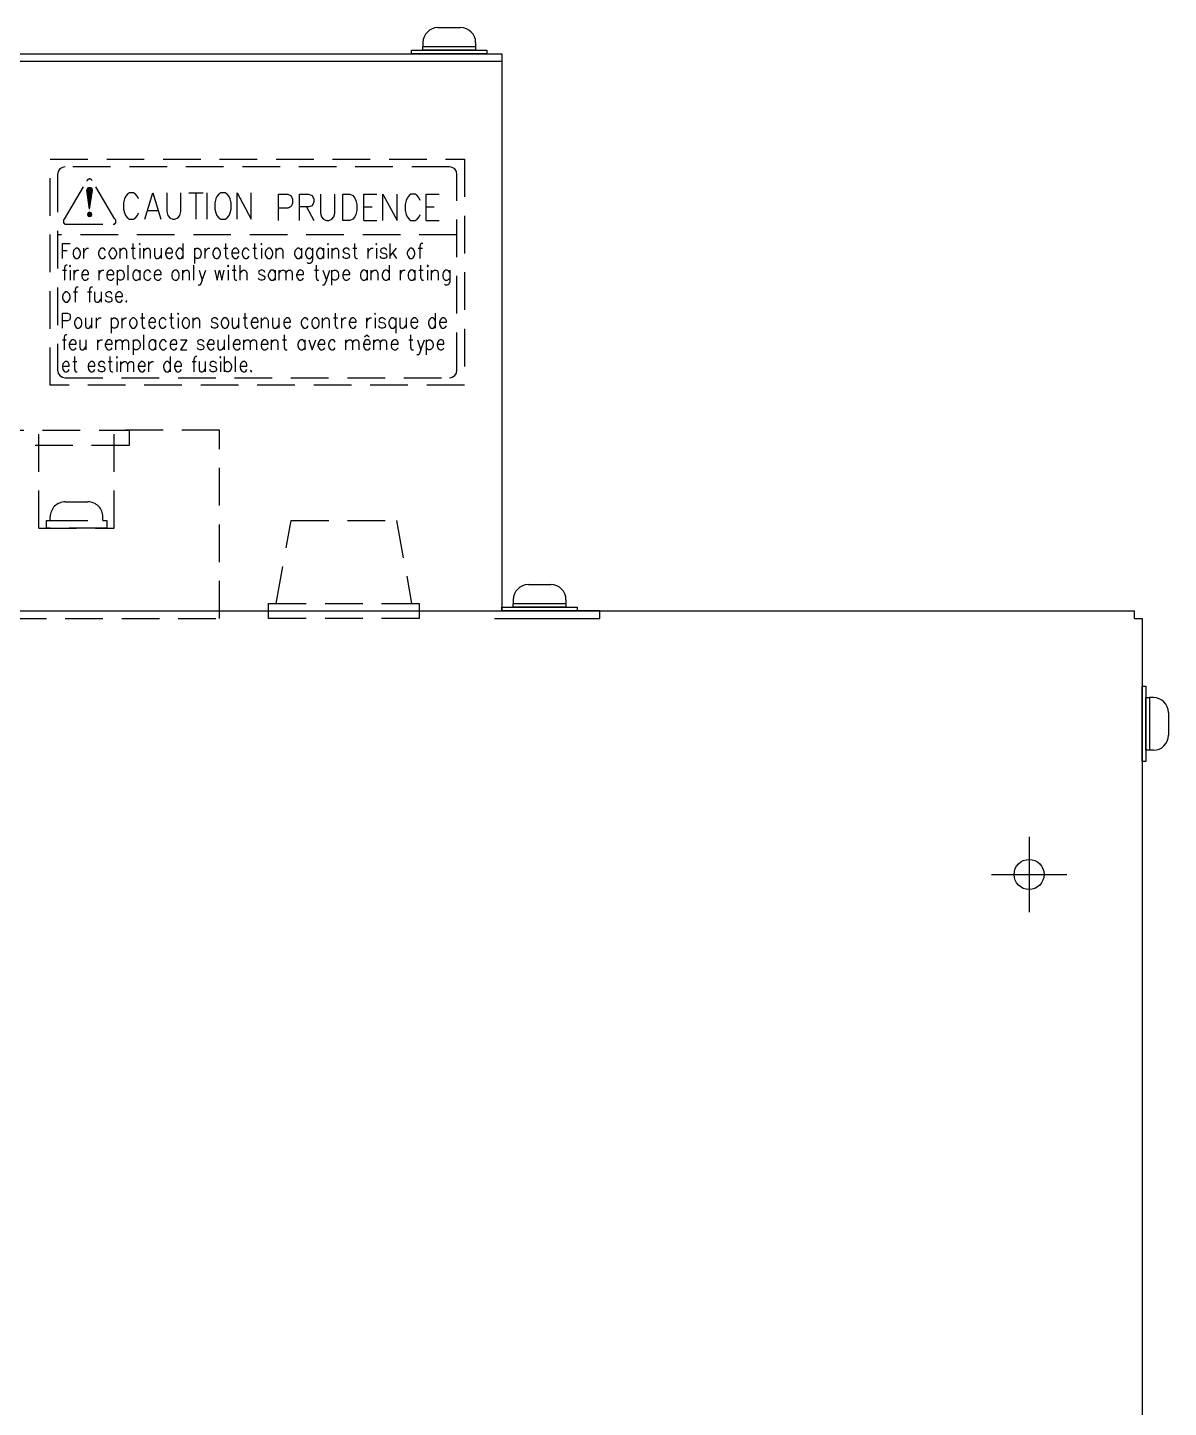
# Model space of a CAD drawing. Header units: millimetres. Extents: x -54 to 1098, y 71 to 805.
# Drawn here: x 336.5 to 488, y 621.4 to 804.7 of the extents above; entities that cross this region are included whole.
import ezdxf

# ---------------------------------------------------------------- set-up
doc = ezdxf.new("R2010")
doc.units = ezdxf.units.MM
doc.linetypes.add('HIDDEN', pattern=[0.375, 0.25, -0.125])
doc.layers.get('0').update_dxf_attribs({"color": 5, "lineweight": 30})

msp = doc.modelspace()

# ---------------------------------------------------------------- linework, layer by layer
for p, q in [((390.983, 804.661), (393.983, 804.661)), ((93.483, 801.161), (399.483, 801.161)), ((387.483, 801.161), (387.483, 801.661)), ((387.483, 801.661), (397.483, 801.661)), ((397.483, 801.161), (387.483, 801.161)), ((388.983, 802.661), (388.983, 802.161)), ((388.983, 801.661), (388.983, 802.161)), ((388.983, 802.161), (395.983, 802.161)), ((395.983, 801.661), (388.983, 801.661)), ((395.983, 802.661), (395.983, 802.161)), ((395.983, 802.161), (395.983, 801.661)), ((397.483, 801.661), (397.483, 801.161)), ((399.483, 801.161), (399.483, 800.161)), ((399.483, 800.161), (93.483, 800.161)), ((399.483, 800.161), (387.483, 800.161)), ((399.483, 800.161), (388.483, 800.161)), ((399.483, 800.168), (399.483, 727.161)), ((402.983, 730.661), (405.983, 730.661)), ((400.983, 728.661), (400.983, 728.161)), ((400.983, 727.661), (400.983, 728.161)), ((400.983, 728.161), (407.983, 728.161)), ((407.983, 728.661), (407.983, 728.161)), ((407.983, 728.161), (407.983, 727.661)), ((65.483, 727.161), (483.483, 727.161)), ((398.483, 726.161), (412.483, 726.161)), ((399.483, 727.161), (399.483, 727.661)), ((399.483, 727.661), (409.483, 727.661)), ((412.483, 727.161), (399.483, 727.161)), ((409.483, 727.161), (399.483, 727.161)), ((407.983, 727.661), (400.983, 727.661)), ((409.483, 727.661), (409.483, 727.161)), ((412.483, 726.161), (412.483, 727.161)), ((483.483, 726.161), (483.483, 727.161)), ((483.483, 726.161), (484.483, 726.161)), ((484.483, 726.161), (484.483, 317.161)), ((484.483, 717.161), (484.983, 717.161)), ((484.483, 707.161), (484.483, 717.161)), ((484.983, 717.161), (484.983, 707.161)), ((484.983, 715.661), (485.483, 715.661)), ((484.983, 708.661), (484.983, 715.661)), ((485.483, 715.661), (485.483, 708.661)), ((485.983, 715.661), (485.483, 715.661)), ((487.983, 713.661), (487.983, 710.661)), ((485.483, 708.661), (484.983, 708.661)), ((485.983, 708.661), (485.483, 708.661)), ((484.983, 707.161), (484.483, 707.161)), ((469.483, 697.161), (469.483, 687.161)), ((464.483, 692.161), (474.483, 692.161))]:
    msp.add_line(p, q)
at = {"linetype": 'HIDDEN', "ltscale": 20}
for p, q in [((270.983, 751.161), (349.983, 751.161)), ((337.983, 738.161), (337.983, 751.161)), ((347.983, 738.161), (347.983, 751.161)), ((361.983, 751.161), (347.983, 751.161)), ((349.983, 751.161), (349.983, 749.161)), ((361.983, 726.161), (361.983, 751.161)), ((349.983, 749.161), (270.983, 749.161)), ((341.483, 741.661), (344.483, 741.661)), ((338.983, 738.161), (338.983, 739.161)), ((338.983, 739.161), (346.983, 739.161)), ((339.483, 739.161), (339.483, 739.661)), ((339.483, 739.161), (346.483, 739.161)), ((346.483, 739.161), (346.483, 739.661)), ((346.983, 739.161), (346.983, 738.161)), ((369.483, 728.161), (371.483, 739.161)), ((371.483, 739.161), (385.483, 739.161)), ((385.483, 739.161), (387.483, 728.161)), ((337.983, 738.161), (347.983, 738.161)), ((346.983, 738.161), (338.983, 738.161)), ((368.483, 728.161), (388.483, 728.161)), ((368.483, 726.161), (368.483, 728.161)), ((388.483, 728.161), (388.483, 726.161)), ((258.983, 726.161), (361.983, 726.161)), ((388.483, 726.161), (368.483, 726.161))]:
    msp.add_line(p, q, dxfattribs=at)
for points in [[(339.483, 787.161), (394.483, 787.161)], [(339.483, 757.161), (339.483, 787.161)], [(394.483, 787.161), (394.483, 757.161)], [(341.46, 786.173), (341.097, 786.074), (340.768, 785.877), (340.537, 785.547), (340.471, 785.152)], [(340.471, 785.152), (340.471, 759.169)], [(392.506, 786.173), (341.46, 786.173)], [(345.051, 784.329), (345.051, 784.362), (345.018, 784.395), (344.986, 784.428), (344.953, 784.461), (344.92, 784.494), (344.887, 784.527), (344.854, 784.527), (344.821, 784.527), (344.788, 784.527), (344.755, 784.56), (344.722, 784.56), (344.689, 784.56), (344.656, 784.527), (344.623, 784.527), (344.59, 784.527), (344.557, 784.527), (344.524, 784.494), (344.491, 784.494), (344.491, 784.461), (344.458, 784.428), (344.425, 784.395), (344.392, 784.362), (344.392, 784.329), (344.359, 784.296), (344.359, 784.263)], [(393.494, 785.152), (393.428, 785.547), (393.198, 785.877), (392.868, 786.074), (392.506, 786.173)], [(393.494, 759.169), (393.494, 785.152)], [(341.361, 779.191), (344.359, 784.296)], [(345.117, 783.045), (345.018, 783.341), (344.722, 783.44), (344.425, 783.341), (344.327, 783.045)], [(344.327, 783.144), (345.117, 783.144)], [(344.722, 780.541), (344.327, 783.045)], [(344.327, 783.045), (345.117, 783.045)], [(344.425, 783.242), (345.018, 783.242)], [(344.425, 782.946), (345.018, 782.946)], [(344.425, 782.847), (345.018, 782.847)], [(344.425, 782.749), (345.018, 782.749)], [(344.524, 783.341), (344.92, 783.341)], [(344.722, 780.541), (345.117, 783.045)], [(348.084, 779.191), (345.084, 784.296)], [(351.214, 781.892), (351.082, 782.222), (350.819, 782.551), (350.555, 782.716), (350.028, 782.716), (349.764, 782.551), (349.501, 782.222), (349.369, 781.892), (349.237, 781.366), (349.237, 780.541), (349.369, 780.047), (349.501, 779.718), (349.764, 779.389), (350.028, 779.224), (350.555, 779.224), (350.819, 779.389), (351.082, 779.718), (351.214, 780.047)], [(352.038, 779.224), (353.092, 782.716), (354.18, 779.224)], [(354.971, 782.716), (354.971, 780.212), (355.102, 779.718), (355.366, 779.389), (355.761, 779.224), (356.025, 779.224), (356.42, 779.389), (356.684, 779.718), (356.816, 780.212), (356.816, 782.716)], [(357.903, 782.716), (359.782, 782.716)], [(358.827, 782.716), (358.827, 779.224)], [(360.31, 779.224), (360.31, 782.716)], [(362.155, 782.716), (361.891, 782.551), (361.628, 782.222), (361.496, 781.892), (361.364, 781.366), (361.364, 780.541), (361.496, 780.047), (361.628, 779.718), (361.891, 779.389), (362.155, 779.224), (362.715, 779.224), (362.979, 779.389), (363.242, 779.718), (363.374, 780.047), (363.506, 780.541), (363.506, 781.366), (363.374, 781.892), (363.242, 782.222), (362.979, 782.551), (362.715, 782.716), (362.155, 782.716), (362.155, 782.716)], [(364.297, 779.224), (364.297, 782.716), (366.175, 779.224), (366.175, 782.716)], [(344.425, 782.65), (345.018, 782.65)], [(344.425, 782.551), (345.018, 782.551)], [(344.425, 782.452), (345.018, 782.452)], [(344.425, 782.353), (345.018, 782.353)], [(344.425, 782.255), (345.018, 782.255)], [(344.425, 782.156), (345.018, 782.156)], [(344.524, 782.057), (344.92, 782.057)], [(344.92, 781.958), (344.524, 781.958)], [(344.92, 781.86), (344.524, 781.86)], [(344.821, 781.761), (344.623, 781.761)], [(344.821, 781.662), (344.623, 781.662)], [(344.821, 781.53), (344.623, 781.53)], [(344.821, 781.431), (344.623, 781.431)], [(344.821, 781.332), (344.623, 781.332)], [(344.821, 781.233), (344.623, 781.233)], [(369.801, 779.027), (369.801, 782.518), (371.02, 782.518), (371.415, 782.353), (371.547, 782.189), (371.679, 781.86), (371.679, 781.332), (371.547, 781.002), (371.415, 780.838), (371.02, 780.673), (369.801, 780.673)], [(372.601, 779.027), (372.601, 782.518), (373.821, 782.518), (374.216, 782.353), (374.348, 782.189), (374.48, 781.86), (374.48, 781.53), (374.348, 781.167), (374.216, 781.002), (373.821, 780.838), (372.601, 780.838)], [(375.402, 782.518), (375.402, 780.015), (375.534, 779.521), (375.798, 779.191), (376.193, 779.027), (376.49, 779.027), (376.885, 779.191), (377.149, 779.521), (377.28, 780.015), (377.28, 782.518)], [(378.335, 779.027), (378.335, 782.518), (379.29, 782.518), (379.687, 782.353), (379.95, 782.024), (380.082, 781.695), (380.214, 781.167), (380.214, 780.344), (380.082, 779.85), (379.95, 779.521), (379.687, 779.191), (379.29, 779.027), (378.335, 779.027), (378.335, 779.027)], [(381.137, 779.027), (381.137, 782.518), (382.883, 782.518)], [(383.674, 779.027), (383.674, 782.518), (385.552, 779.027), (385.552, 782.518)], [(388.616, 781.695), (388.485, 782.024), (388.221, 782.353), (387.957, 782.518), (387.397, 782.518), (387.134, 782.353), (386.87, 782.024), (386.738, 781.695), (386.606, 781.167), (386.606, 780.344), (386.738, 779.85), (386.87, 779.521), (387.134, 779.191), (387.397, 779.027), (387.957, 779.027), (388.221, 779.191), (388.485, 779.521), (388.616, 779.85)], [(389.407, 779.027), (389.407, 782.518), (391.155, 782.518)], [(341.328, 779.191), (341.295, 779.158), (341.262, 779.126), (341.262, 779.093), (341.229, 779.06), (341.229, 779.027), (341.229, 778.994), (341.229, 778.961), (341.229, 778.928), (341.229, 778.895), (341.229, 778.862), (341.229, 778.829), (341.229, 778.796), (341.262, 778.763), (341.262, 778.73), (341.295, 778.697), (341.328, 778.665), (341.361, 778.632), (341.394, 778.599), (341.427, 778.566), (341.46, 778.566), (341.493, 778.566), (341.526, 778.566), (341.559, 778.533), (341.592, 778.533)], [(345.018, 779.85), (344.92, 780.047), (344.722, 780.146), (344.524, 780.047), (344.425, 779.85), (344.524, 779.619), (344.722, 779.554), (344.92, 779.619), (345.018, 779.85), (345.018, 779.85)], [(344.425, 779.949), (345.018, 779.949)], [(344.425, 779.85), (345.018, 779.85)], [(344.425, 779.751), (345.018, 779.751)], [(344.524, 780.047), (344.92, 780.047)], [(344.524, 779.652), (344.92, 779.652)], [(347.853, 778.533), (347.886, 778.533), (347.919, 778.566), (347.952, 778.566), (347.985, 778.566), (348.018, 778.566), (348.051, 778.599), (348.084, 778.632), (348.117, 778.665), (348.15, 778.697), (348.183, 778.73), (348.183, 778.763), (348.216, 778.796), (348.216, 778.829), (348.216, 778.862), (348.216, 778.895), (348.216, 778.928), (348.216, 778.961), (348.216, 778.994), (348.216, 779.027), (348.216, 779.06), (348.183, 779.093), (348.183, 779.126)], [(348.183, 779.126), (348.15, 779.158), (348.117, 779.191)], [(352.433, 780.377), (353.751, 780.377)], [(373.524, 780.838), (374.48, 779.027)], [(381.137, 780.838), (382.224, 780.838)], [(381.137, 779.027), (382.883, 779.027)], [(389.407, 780.838), (390.496, 780.838)], [(389.407, 779.027), (391.155, 779.027)], [(341.46, 778.533), (347.985, 778.533)], [(393.494, 777.15), (340.471, 777.15)], [(341.13, 773.989), (341.13, 775.997), (342.119, 775.997)], [(350.456, 775.997), (350.456, 774.384), (350.522, 774.088), (350.687, 773.989), (350.819, 773.989)], [(351.28, 775.899), (351.379, 775.8), (351.445, 775.899), (351.379, 775.997), (351.28, 775.899), (351.28, 775.899)], [(357.112, 775.997), (357.112, 773.989)], [(362.781, 775.997), (362.781, 774.384), (362.847, 774.088), (363.012, 773.989), (363.143, 773.989)], [(366.603, 775.997), (366.603, 774.384), (366.669, 774.088), (366.834, 773.989), (366.999, 773.989)], [(367.46, 775.899), (367.526, 775.8), (367.592, 775.899), (367.526, 775.997), (367.46, 775.899), (367.46, 775.899)], [(376.325, 775.899), (376.391, 775.8), (376.457, 775.899), (376.391, 775.997), (376.325, 775.899), (376.325, 775.899)], [(379.917, 775.997), (379.917, 774.384), (379.983, 774.088), (380.148, 773.989), (380.313, 773.989)], [(382.718, 775.899), (382.817, 775.8), (382.883, 775.899), (382.817, 775.997), (382.718, 775.899), (382.718, 775.899)], [(384.629, 773.989), (384.629, 775.997)], [(388.979, 775.997), (388.814, 775.997), (388.682, 775.899), (388.584, 775.602), (388.584, 773.989)], [(341.13, 775.043), (341.723, 775.043)], [(342.877, 775.339), (342.745, 775.24), (342.58, 775.043), (342.514, 774.746), (342.514, 774.549), (342.58, 774.285), (342.745, 774.088), (342.877, 773.989), (343.107, 773.989), (343.272, 774.088), (343.437, 774.285), (343.503, 774.549), (343.503, 774.746), (343.437, 775.043), (343.272, 775.24), (343.107, 775.339), (342.877, 775.339), (342.877, 775.339)], [(343.964, 773.989), (343.964, 775.339)], [(343.964, 774.746), (344.03, 775.043), (344.195, 775.24), (344.359, 775.339), (344.557, 775.339)], [(346.831, 775.043), (346.699, 775.24), (346.534, 775.339), (346.304, 775.339), (346.139, 775.24), (346.007, 775.043), (345.908, 774.746), (345.908, 774.549), (346.007, 774.285), (346.139, 774.088), (346.304, 773.989), (346.534, 773.989), (346.699, 774.088), (346.831, 774.285)], [(347.689, 775.339), (347.524, 775.24), (347.392, 775.043), (347.292, 774.746), (347.292, 774.549), (347.392, 774.285), (347.524, 774.088), (347.689, 773.989), (347.919, 773.989), (348.084, 774.088), (348.216, 774.285), (348.315, 774.549), (348.315, 774.746), (348.216, 775.043), (348.084, 775.24), (347.919, 775.339), (347.689, 775.339), (347.689, 775.339)], [(348.776, 773.989), (348.776, 775.339)], [(348.776, 774.944), (349.007, 775.24), (349.138, 775.339), (349.369, 775.339), (349.534, 775.24), (349.6, 774.944), (349.6, 773.989)], [(350.226, 775.339), (350.753, 775.339)], [(351.379, 775.339), (351.379, 773.989)], [(351.906, 773.989), (351.906, 775.339)], [(351.906, 774.944), (352.137, 775.24), (352.302, 775.339), (352.532, 775.339), (352.664, 775.24), (352.763, 774.944), (352.763, 773.989)], [(353.356, 775.339), (353.356, 774.384), (353.455, 774.088), (353.587, 773.989), (353.817, 773.989), (353.982, 774.088), (354.213, 774.384)], [(354.213, 775.339), (354.213, 773.989)], [(354.806, 774.746), (355.729, 774.746), (355.729, 774.944), (355.663, 775.141), (355.597, 775.24), (355.432, 775.339), (355.201, 775.339), (355.037, 775.24), (354.905, 775.043), (354.806, 774.746), (354.806, 774.549), (354.905, 774.285), (355.037, 774.088), (355.201, 773.989), (355.432, 773.989), (355.597, 774.088), (355.729, 774.285)], [(357.112, 775.043), (356.981, 775.24), (356.816, 775.339), (356.585, 775.339), (356.42, 775.24), (356.289, 775.043), (356.19, 774.746), (356.19, 774.549), (356.289, 774.285), (356.42, 774.088), (356.585, 773.989), (356.816, 773.989), (356.981, 774.088), (357.112, 774.285)], [(358.629, 775.339), (358.629, 773.33)], [(358.629, 775.043), (358.794, 775.24), (358.926, 775.339), (359.156, 775.339), (359.321, 775.24), (359.453, 775.043), (359.552, 774.746), (359.552, 774.549), (359.453, 774.285), (359.321, 774.088), (359.156, 773.989), (358.926, 773.989), (358.794, 774.088), (358.629, 774.285)], [(360.079, 773.989), (360.079, 775.339)], [(360.079, 774.746), (360.145, 775.043), (360.31, 775.24), (360.474, 775.339), (360.705, 775.339)], [(361.463, 775.339), (361.298, 775.24), (361.166, 775.043), (361.068, 774.746), (361.068, 774.549), (361.166, 774.285), (361.298, 774.088), (361.463, 773.989), (361.694, 773.989), (361.858, 774.088), (361.99, 774.285), (362.089, 774.549), (362.089, 774.746), (361.99, 775.043), (361.858, 775.24), (361.694, 775.339), (361.463, 775.339), (361.463, 775.339)], [(362.55, 775.339), (363.078, 775.339)], [(363.605, 774.746), (364.527, 774.746), (364.527, 774.944), (364.462, 775.141), (364.363, 775.24), (364.231, 775.339), (364, 775.339), (363.835, 775.24), (363.671, 775.043), (363.605, 774.746), (363.605, 774.549), (363.671, 774.285), (363.835, 774.088), (364, 773.989), (364.231, 773.989), (364.363, 774.088), (364.527, 774.285)], [(365.911, 775.043), (365.747, 775.24), (365.615, 775.339), (365.384, 775.339), (365.219, 775.24), (365.055, 775.043), (364.989, 774.746), (364.989, 774.549), (365.055, 774.285), (365.219, 774.088), (365.384, 773.989), (365.615, 773.989), (365.747, 774.088), (365.911, 774.285)], [(366.373, 775.339), (366.9, 775.339)], [(367.526, 775.339), (367.526, 773.989)], [(368.449, 775.339), (368.284, 775.24), (368.119, 775.043), (368.053, 774.746), (368.053, 774.549), (368.119, 774.285), (368.284, 774.088), (368.449, 773.989), (368.679, 773.989), (368.812, 774.088), (368.977, 774.285), (369.043, 774.549), (369.043, 774.746), (368.977, 775.043), (368.812, 775.24), (368.679, 775.339), (368.449, 775.339), (368.449, 775.339)], [(369.504, 773.989), (369.504, 775.339)], [(369.504, 774.944), (369.735, 775.24), (369.899, 775.339), (370.13, 775.339), (370.295, 775.24), (370.361, 774.944), (370.361, 773.989)], [(372.865, 775.043), (372.7, 775.24), (372.568, 775.339), (372.338, 775.339), (372.173, 775.24), (372.008, 775.043), (371.942, 774.746), (371.942, 774.549), (372.008, 774.285), (372.173, 774.088), (372.338, 773.989), (372.568, 773.989), (372.7, 774.088), (372.865, 774.285)], [(372.865, 775.339), (372.865, 773.989)], [(374.315, 775.043), (374.15, 775.24), (374.018, 775.339), (373.788, 775.339), (373.623, 775.24), (373.458, 775.043), (373.392, 774.746), (373.392, 774.549), (373.458, 774.285), (373.623, 774.088), (373.788, 773.989), (374.018, 773.989), (374.15, 774.088), (374.315, 774.285)], [(374.315, 775.339), (374.315, 773.791), (374.249, 773.495), (374.15, 773.429), (374.018, 773.33), (373.788, 773.33), (373.623, 773.429)], [(375.765, 775.043), (375.633, 775.24), (375.468, 775.339), (375.237, 775.339), (375.073, 775.24), (374.941, 775.043), (374.842, 774.746), (374.842, 774.549), (374.941, 774.285), (375.073, 774.088), (375.237, 773.989), (375.468, 773.989), (375.633, 774.088), (375.765, 774.285)], [(375.765, 775.339), (375.765, 773.989)], [(376.391, 775.339), (376.391, 773.989)], [(376.918, 773.989), (376.918, 775.339)], [(376.918, 774.944), (377.149, 775.24), (377.313, 775.339), (377.544, 775.339), (377.676, 775.24), (377.775, 774.944), (377.775, 773.989)], [(379.224, 775.043), (379.159, 775.24), (378.928, 775.339), (378.697, 775.339), (378.467, 775.24), (378.368, 775.043), (378.467, 774.845), (378.598, 774.746), (378.994, 774.647), (379.159, 774.549), (379.224, 774.384), (379.224, 774.285), (379.159, 774.088), (378.928, 773.989), (378.697, 773.989), (378.467, 774.088), (378.368, 774.285)], [(379.687, 775.339), (380.214, 775.339)], [(381.73, 773.989), (381.73, 775.339)], [(381.73, 774.746), (381.796, 775.043), (381.96, 775.24), (382.125, 775.339), (382.356, 775.339)], [(382.817, 775.339), (382.817, 773.989)], [(384.168, 775.043), (384.102, 775.24), (383.872, 775.339), (383.641, 775.339), (383.41, 775.24), (383.344, 775.043), (383.41, 774.845), (383.575, 774.746), (383.937, 774.647), (384.102, 774.549), (384.168, 774.384), (384.168, 774.285), (384.102, 774.088), (383.872, 773.989), (383.641, 773.989), (383.41, 774.088), (383.344, 774.285)], [(385.42, 775.339), (384.629, 774.384)], [(384.959, 774.746), (385.486, 773.989)], [(387.298, 775.339), (387.134, 775.24), (387.002, 775.043), (386.903, 774.746), (386.903, 774.549), (387.002, 774.285), (387.134, 774.088), (387.298, 773.989), (387.529, 773.989), (387.694, 774.088), (387.826, 774.285), (387.925, 774.549), (387.925, 774.746), (387.826, 775.043), (387.694, 775.24), (387.529, 775.339), (387.298, 775.339), (387.298, 775.339)], [(388.353, 775.339), (388.913, 775.339)], [(341.13, 772.441), (341.658, 772.441)], [(341.723, 773.1), (341.592, 773.1), (341.427, 773.001), (341.361, 772.705), (341.361, 771.091)], [(342.053, 773.001), (342.119, 772.902), (342.185, 773.001), (342.119, 773.1), (342.053, 773.001), (342.053, 773.001)], [(342.119, 772.441), (342.119, 771.091)], [(342.646, 771.091), (342.646, 772.441)], [(342.646, 771.849), (342.745, 772.145), (342.877, 772.342), (343.041, 772.441), (343.272, 772.441)], [(343.667, 771.849), (344.557, 771.849), (344.557, 772.046), (344.491, 772.244), (344.425, 772.342), (344.261, 772.441), (344.03, 772.441), (343.898, 772.342), (343.733, 772.145), (343.667, 771.849), (343.667, 771.651), (343.733, 771.388), (343.898, 771.19), (344.03, 771.091), (344.261, 771.091), (344.425, 771.19), (344.557, 771.388)], [(346.007, 771.091), (346.007, 772.441)], [(346.007, 771.849), (346.073, 772.145), (346.238, 772.342), (346.369, 772.441), (346.6, 772.441)], [(346.996, 771.849), (347.919, 771.849), (347.919, 772.046), (347.853, 772.244), (347.754, 772.342), (347.623, 772.441), (347.392, 772.441), (347.226, 772.342), (347.061, 772.145), (346.996, 771.849), (346.996, 771.651), (347.061, 771.388), (347.226, 771.19), (347.392, 771.091), (347.623, 771.091), (347.754, 771.19), (347.919, 771.388)], [(348.38, 772.441), (348.38, 770.432)], [(348.38, 772.145), (348.545, 772.342), (348.677, 772.441), (348.908, 772.441), (349.072, 772.342), (349.237, 772.145), (349.303, 771.849), (349.303, 771.651), (349.237, 771.388), (349.072, 771.19), (348.908, 771.091), (348.677, 771.091), (348.545, 771.19), (348.38, 771.388)], [(349.83, 771.091), (349.83, 773.1)], [(351.379, 772.145), (351.214, 772.342), (351.05, 772.441), (350.819, 772.441), (350.687, 772.342), (350.522, 772.145), (350.456, 771.849), (350.456, 771.651), (350.522, 771.388), (350.687, 771.19), (350.819, 771.091), (351.05, 771.091), (351.214, 771.19), (351.379, 771.388)], [(351.379, 772.441), (351.379, 771.091)], [(352.829, 772.145), (352.664, 772.342), (352.532, 772.441), (352.302, 772.441), (352.137, 772.342), (351.972, 772.145), (351.906, 771.849), (351.906, 771.651), (351.972, 771.388), (352.137, 771.19), (352.302, 771.091), (352.532, 771.091), (352.664, 771.19), (352.829, 771.388)], [(353.29, 771.849), (354.213, 771.849), (354.213, 772.046), (354.114, 772.244), (354.048, 772.342), (353.916, 772.441), (353.686, 772.441), (353.521, 772.342), (353.356, 772.145), (353.29, 771.849), (353.29, 771.651), (353.356, 771.388), (353.521, 771.19), (353.686, 771.091), (353.916, 771.091), (354.048, 771.19), (354.213, 771.388)], [(356.025, 772.441), (355.86, 772.342), (355.696, 772.145), (355.63, 771.849), (355.63, 771.651), (355.696, 771.388), (355.86, 771.19), (356.025, 771.091), (356.256, 771.091), (356.388, 771.19), (356.552, 771.388), (356.618, 771.651), (356.618, 771.849), (356.552, 772.145), (356.388, 772.342), (356.256, 772.441), (356.025, 772.441), (356.025, 772.441)], [(357.079, 771.091), (357.079, 772.441)], [(357.079, 772.046), (357.31, 772.342), (357.475, 772.441), (357.706, 772.441), (357.87, 772.342), (357.936, 772.046), (357.936, 771.091)], [(358.563, 771.091), (358.563, 773.1)], [(359.255, 772.441), (359.684, 771.091), (360.145, 772.441)], [(361.364, 772.441), (361.661, 771.091), (361.957, 772.441), (362.287, 771.091), (362.583, 772.441)], [(363.045, 773.001), (363.111, 772.902), (363.209, 773.001), (363.111, 773.1), (363.045, 773.001), (363.045, 773.001)], [(363.111, 772.441), (363.111, 771.091)], [(363.671, 772.441), (364.198, 772.441)], [(363.901, 773.1), (363.901, 771.486), (363.967, 771.19), (364.132, 771.091), (364.264, 771.091)], [(364.725, 771.091), (364.725, 773.1)], [(364.725, 772.046), (364.956, 772.342), (365.121, 772.441), (365.351, 772.441), (365.483, 772.342), (365.582, 772.046), (365.582, 771.091)], [(367.987, 772.145), (367.921, 772.342), (367.691, 772.441), (367.46, 772.441), (367.229, 772.342), (367.163, 772.145), (367.229, 771.947), (367.394, 771.849), (367.757, 771.75), (367.921, 771.651), (367.987, 771.486), (367.987, 771.388), (367.921, 771.19), (367.691, 771.091), (367.46, 771.091), (367.229, 771.19), (367.163, 771.388)], [(369.372, 772.145), (369.24, 772.342), (369.076, 772.441), (368.845, 772.441), (368.679, 772.342), (368.547, 772.145), (368.449, 771.849), (368.449, 771.651), (368.547, 771.388), (368.679, 771.19), (368.845, 771.091), (369.076, 771.091), (369.24, 771.19), (369.372, 771.388)], [(369.372, 772.441), (369.372, 771.091)], [(369.899, 771.091), (369.899, 772.441)], [(369.899, 772.046), (370.13, 772.342), (370.295, 772.441), (370.525, 772.441), (370.69, 772.342), (370.756, 772.046), (370.756, 771.091)], [(370.756, 772.046), (370.987, 772.342), (371.152, 772.441), (371.382, 772.441), (371.514, 772.342), (371.613, 772.046), (371.613, 771.091)], [(372.206, 771.849), (373.129, 771.849), (373.129, 772.046), (373.063, 772.244), (372.997, 772.342), (372.832, 772.441), (372.601, 772.441), (372.437, 772.342), (372.305, 772.145), (372.206, 771.849), (372.206, 771.651), (372.305, 771.388), (372.437, 771.19), (372.601, 771.091), (372.832, 771.091), (372.997, 771.19), (373.129, 771.388)], [(374.578, 772.441), (375.106, 772.441)], [(374.809, 773.1), (374.809, 771.486), (374.875, 771.19), (375.007, 771.091), (375.172, 771.091)], [(375.699, 772.441), (376.16, 771.091), (376.621, 772.441)], [(376.852, 772.441), (376.852, 770.432)], [(376.852, 772.145), (377.017, 772.342), (377.182, 772.441), (377.412, 772.441), (377.544, 772.342), (377.709, 772.145), (377.775, 771.849), (377.775, 771.651), (377.709, 771.388), (377.544, 771.19), (377.412, 771.091), (377.182, 771.091), (377.017, 771.19), (376.852, 771.388)], [(378.335, 771.849), (379.257, 771.849), (379.257, 772.046), (379.159, 772.244), (379.093, 772.342), (378.928, 772.441), (378.697, 772.441), (378.565, 772.342), (378.401, 772.145), (378.335, 771.849), (378.335, 771.651), (378.401, 771.388), (378.565, 771.19), (378.697, 771.091), (378.928, 771.091), (379.093, 771.19), (379.257, 771.388)], [(381.598, 772.145), (381.433, 772.342), (381.268, 772.441), (381.038, 772.441), (380.906, 772.342), (380.741, 772.145), (380.675, 771.849), (380.675, 771.651), (380.741, 771.388), (380.906, 771.19), (381.038, 771.091), (381.268, 771.091), (381.433, 771.19), (381.598, 771.388)], [(381.598, 772.441), (381.598, 771.091)], [(382.125, 771.091), (382.125, 772.441)], [(382.125, 772.046), (382.356, 772.342), (382.521, 772.441), (382.751, 772.441), (382.883, 772.342), (382.982, 772.046), (382.982, 771.091)], [(384.498, 772.145), (384.366, 772.342), (384.201, 772.441), (383.97, 772.441), (383.806, 772.342), (383.674, 772.145), (383.575, 771.849), (383.575, 771.651), (383.674, 771.388), (383.806, 771.19), (383.97, 771.091), (384.201, 771.091), (384.366, 771.19), (384.498, 771.388)], [(384.498, 773.1), (384.498, 771.091)], [(386.013, 771.091), (386.013, 772.441)], [(386.013, 771.849), (386.079, 772.145), (386.244, 772.342), (386.376, 772.441), (386.606, 772.441)], [(387.925, 772.145), (387.76, 772.342), (387.628, 772.441), (387.397, 772.441), (387.233, 772.342), (387.068, 772.145), (387.002, 771.849), (387.002, 771.651), (387.068, 771.388), (387.233, 771.19), (387.397, 771.091), (387.628, 771.091), (387.76, 771.19), (387.925, 771.388)], [(387.925, 772.441), (387.925, 771.091)], [(388.452, 772.441), (389.012, 772.441)], [(388.682, 773.1), (388.682, 771.486), (388.781, 771.19), (388.913, 771.091), (389.078, 771.091)], [(389.539, 773.001), (389.605, 772.902), (389.704, 773.001), (389.605, 773.1), (389.539, 773.001), (389.539, 773.001)], [(389.605, 772.441), (389.605, 771.091)], [(390.132, 771.091), (390.132, 772.441)], [(390.132, 772.046), (390.364, 772.342), (390.529, 772.441), (390.759, 772.441), (390.924, 772.342), (390.99, 772.046), (390.99, 771.091)], [(392.539, 772.145), (392.374, 772.342), (392.209, 772.441), (391.978, 772.441), (391.847, 772.342), (391.682, 772.145), (391.616, 771.849), (391.616, 771.651), (391.682, 771.388), (391.847, 771.19), (391.978, 771.091), (392.209, 771.091), (392.374, 771.19), (392.539, 771.388)], [(392.539, 772.441), (392.539, 770.894), (392.44, 770.596), (392.374, 770.53), (392.209, 770.432), (391.978, 770.432), (391.847, 770.53)], [(343.206, 770.201), (343.041, 770.201), (342.877, 770.102), (342.811, 769.806), (342.811, 768.193)], [(345.084, 770.201), (344.92, 770.201), (344.788, 770.102), (344.689, 769.806), (344.689, 768.193)], [(359.684, 771.091), (359.453, 770.53), (359.387, 770.432), (359.156, 770.432)], [(376.16, 771.091), (375.929, 770.53), (375.864, 770.432), (375.633, 770.432)], [(341.493, 769.543), (341.361, 769.444), (341.196, 769.246), (341.13, 768.95), (341.13, 768.752), (341.196, 768.489), (341.361, 768.291), (341.493, 768.193), (341.723, 768.193), (341.888, 768.291), (342.053, 768.489), (342.119, 768.752), (342.119, 768.95), (342.053, 769.246), (341.888, 769.444), (341.723, 769.543), (341.493, 769.543), (341.493, 769.543)], [(342.58, 769.543), (343.107, 769.543)], [(344.458, 769.543), (345.018, 769.543)], [(345.381, 769.543), (345.381, 768.588), (345.447, 768.291), (345.612, 768.193), (345.842, 768.193), (346.007, 768.291), (346.238, 768.588)], [(346.238, 769.543), (346.238, 768.193)], [(347.689, 769.246), (347.623, 769.444), (347.392, 769.543), (347.16, 769.543), (346.93, 769.444), (346.831, 769.246), (346.93, 769.049), (347.061, 768.95), (347.458, 768.851), (347.623, 768.752), (347.689, 768.588), (347.689, 768.489), (347.623, 768.291), (347.392, 768.193), (347.16, 768.193), (346.93, 768.291), (346.831, 768.489)], [(348.15, 768.95), (349.072, 768.95), (349.072, 769.147), (349.007, 769.345), (348.908, 769.444), (348.776, 769.543), (348.545, 769.543), (348.38, 769.444), (348.216, 769.246), (348.15, 768.95), (348.15, 768.752), (348.216, 768.489), (348.38, 768.291), (348.545, 768.193), (348.776, 768.193), (348.908, 768.291), (349.072, 768.489)], [(349.6, 768.39), (349.534, 768.291), (349.6, 768.193), (349.666, 768.291)], [(341.097, 764.735), (341.097, 766.744), (341.789, 766.744), (342.02, 766.645), (342.086, 766.579), (342.152, 766.382), (342.152, 766.085), (342.086, 765.888), (342.02, 765.789), (341.789, 765.69), (341.097, 765.69)], [(351.709, 766.744), (351.709, 765.13), (351.807, 764.834), (351.939, 764.735), (352.104, 764.735)], [(355.564, 766.744), (355.564, 765.13), (355.63, 764.834), (355.794, 764.735), (355.926, 764.735)], [(356.388, 766.645), (356.486, 766.579), (356.552, 766.645), (356.486, 766.744), (356.388, 766.645), (356.388, 766.645)], [(365.351, 766.744), (365.351, 765.13), (365.417, 764.834), (365.582, 764.735), (365.714, 764.735)], [(377.346, 766.744), (377.346, 765.13), (377.445, 764.834), (377.577, 764.735), (377.742, 764.735)], [(382.554, 766.645), (382.619, 766.579), (382.685, 766.645), (382.619, 766.744), (382.554, 766.645), (382.554, 766.645)], [(390.628, 766.744), (390.628, 764.735)], [(343.074, 766.085), (342.943, 765.986), (342.778, 765.789), (342.712, 765.525), (342.712, 765.328), (342.778, 765.032), (342.943, 764.834), (343.074, 764.735), (343.305, 764.735), (343.47, 764.834), (343.635, 765.032), (343.7, 765.328), (343.7, 765.525), (343.635, 765.789), (343.47, 765.986), (343.305, 766.085), (343.074, 766.085), (343.074, 766.085)], [(344.162, 766.085), (344.162, 765.13), (344.228, 764.834), (344.392, 764.735), (344.623, 764.735), (344.755, 764.834), (344.986, 765.13)], [(344.986, 766.085), (344.986, 764.735)], [(345.612, 764.735), (345.612, 766.085)], [(345.612, 765.525), (345.677, 765.789), (345.842, 765.986), (346.007, 766.085), (346.238, 766.085)], [(347.59, 766.085), (347.59, 764.077)], [(347.59, 765.789), (347.721, 765.986), (347.886, 766.085), (348.117, 766.085), (348.282, 765.986), (348.413, 765.789), (348.512, 765.525), (348.512, 765.328), (348.413, 765.032), (348.282, 764.834), (348.117, 764.735), (347.886, 764.735), (347.721, 764.834), (347.59, 765.032)], [(349.04, 764.735), (349.04, 766.085)], [(349.04, 765.525), (349.105, 765.789), (349.27, 765.986), (349.435, 766.085), (349.633, 766.085)], [(350.423, 766.085), (350.259, 765.986), (350.094, 765.789), (350.028, 765.525), (350.028, 765.328), (350.094, 765.032), (350.259, 764.834), (350.423, 764.735), (350.654, 764.735), (350.786, 764.834), (350.951, 765.032), (351.017, 765.328), (351.017, 765.525), (350.951, 765.789), (350.786, 765.986), (350.654, 766.085), (350.423, 766.085), (350.423, 766.085)], [(351.478, 766.085), (352.038, 766.085)], [(352.565, 765.525), (353.488, 765.525), (353.488, 765.69), (353.422, 765.888), (353.323, 765.986), (353.191, 766.085), (352.961, 766.085), (352.796, 765.986), (352.631, 765.789), (352.565, 765.525), (352.565, 765.328), (352.631, 765.032), (352.796, 764.834), (352.961, 764.735), (353.191, 764.735), (353.323, 764.834), (353.488, 765.032)], [(354.872, 765.789), (354.707, 765.986), (354.542, 766.085), (354.312, 766.085), (354.18, 765.986), (354.015, 765.789), (353.949, 765.525), (353.949, 765.328), (354.015, 765.032), (354.18, 764.834), (354.312, 764.735), (354.542, 764.735), (354.707, 764.834), (354.872, 765.032)], [(355.333, 766.085), (355.86, 766.085)], [(356.486, 766.085), (356.486, 764.735)], [(357.409, 766.085), (357.244, 765.986), (357.079, 765.789), (357.014, 765.525), (357.014, 765.328), (357.079, 765.032), (357.244, 764.834), (357.409, 764.735), (357.64, 764.735), (357.771, 764.834), (357.936, 765.032), (358.002, 765.328), (358.002, 765.525), (357.936, 765.789), (357.771, 765.986), (357.64, 766.085), (357.409, 766.085), (357.409, 766.085)], [(358.464, 764.735), (358.464, 766.085)], [(358.464, 765.69), (358.695, 765.986), (358.86, 766.085), (359.091, 766.085), (359.222, 765.986), (359.321, 765.69), (359.321, 764.735)], [(361.727, 765.789), (361.661, 765.986), (361.43, 766.085), (361.199, 766.085), (360.969, 765.986), (360.903, 765.789), (360.969, 765.591), (361.133, 765.525), (361.496, 765.427), (361.661, 765.328), (361.727, 765.13), (361.727, 765.032), (361.661, 764.834), (361.43, 764.735), (361.199, 764.735), (360.969, 764.834), (360.903, 765.032)], [(362.583, 766.085), (362.419, 765.986), (362.287, 765.789), (362.188, 765.525), (362.188, 765.328), (362.287, 765.032), (362.419, 764.834), (362.583, 764.735), (362.814, 764.735), (362.979, 764.834), (363.111, 765.032), (363.209, 765.328), (363.209, 765.525), (363.111, 765.789), (362.979, 765.986), (362.814, 766.085), (362.583, 766.085), (362.583, 766.085)], [(363.638, 766.085), (363.638, 765.13), (363.737, 764.834), (363.868, 764.735), (364.099, 764.735), (364.264, 764.834), (364.494, 765.13)], [(364.494, 766.085), (364.494, 764.735)], [(365.121, 766.085), (365.648, 766.085)], [(366.175, 765.525), (367.098, 765.525), (367.098, 765.69), (367.032, 765.888), (366.966, 765.986), (366.801, 766.085), (366.57, 766.085), (366.406, 765.986), (366.274, 765.789), (366.175, 765.525), (366.175, 765.328), (366.274, 765.032), (366.406, 764.834), (366.57, 764.735), (366.801, 764.735), (366.966, 764.834), (367.098, 765.032)], [(367.559, 764.735), (367.559, 766.085)], [(367.559, 765.69), (367.79, 765.986), (367.954, 766.085), (368.185, 766.085), (368.317, 765.986), (368.416, 765.69), (368.416, 764.735)], [(369.01, 766.085), (369.01, 765.13), (369.109, 764.834), (369.24, 764.735), (369.471, 764.735), (369.636, 764.834), (369.866, 765.13)], [(369.866, 766.085), (369.866, 764.735)], [(370.493, 765.525), (371.415, 765.525), (371.415, 765.69), (371.316, 765.888), (371.25, 765.986), (371.086, 766.085), (370.855, 766.085), (370.723, 765.986), (370.558, 765.789), (370.493, 765.525), (370.493, 765.328), (370.558, 765.032), (370.723, 764.834), (370.855, 764.735), (371.086, 764.735), (371.25, 764.834), (371.415, 765.032)], [(373.755, 765.789), (373.59, 765.986), (373.425, 766.085), (373.194, 766.085), (373.063, 765.986), (372.898, 765.789), (372.832, 765.525), (372.832, 765.328), (372.898, 765.032), (373.063, 764.834), (373.194, 764.735), (373.425, 764.735), (373.59, 764.834), (373.755, 765.032)], [(374.578, 766.085), (374.447, 765.986), (374.282, 765.789), (374.216, 765.525), (374.216, 765.328), (374.282, 765.032), (374.447, 764.834), (374.578, 764.735), (374.809, 764.735), (374.974, 764.834), (375.139, 765.032), (375.204, 765.328), (375.204, 765.525), (375.139, 765.789), (374.974, 765.986), (374.809, 766.085), (374.578, 766.085), (374.578, 766.085)], [(375.666, 764.735), (375.666, 766.085)], [(375.666, 765.69), (375.896, 765.986), (376.061, 766.085), (376.292, 766.085), (376.424, 765.986), (376.523, 765.69), (376.523, 764.735)], [(377.116, 766.085), (377.643, 766.085)], [(378.203, 764.735), (378.203, 766.085)], [(378.203, 765.525), (378.269, 765.789), (378.434, 765.986), (378.565, 766.085), (378.796, 766.085)], [(379.192, 765.525), (380.115, 765.525), (380.115, 765.69), (380.049, 765.888), (379.95, 765.986), (379.819, 766.085), (379.588, 766.085), (379.422, 765.986), (379.257, 765.789), (379.192, 765.525), (379.192, 765.328), (379.257, 765.032), (379.422, 764.834), (379.588, 764.735), (379.819, 764.735), (379.95, 764.834), (380.115, 765.032)], [(381.532, 764.735), (381.532, 766.085)], [(381.532, 765.525), (381.631, 765.789), (381.763, 765.986), (381.927, 766.085), (382.158, 766.085)], [(382.619, 766.085), (382.619, 764.735)], [(384.003, 765.789), (383.905, 765.986), (383.674, 766.085), (383.443, 766.085), (383.213, 765.986), (383.147, 765.789), (383.213, 765.591), (383.377, 765.525), (383.773, 765.427), (383.905, 765.328), (384.003, 765.13), (384.003, 765.032), (383.905, 764.834), (383.674, 764.735), (383.443, 764.735), (383.213, 764.834), (383.147, 765.032)], [(385.387, 765.789), (385.223, 765.986), (385.058, 766.085), (384.827, 766.085), (384.695, 765.986), (384.531, 765.789), (384.465, 765.525), (384.465, 765.328), (384.531, 765.032), (384.695, 764.834), (384.827, 764.735), (385.058, 764.735), (385.223, 764.834), (385.387, 765.032)], [(385.387, 766.085), (385.387, 764.077)], [(385.915, 766.085), (385.915, 765.13), (385.98, 764.834), (386.145, 764.735), (386.376, 764.735), (386.541, 764.834), (386.771, 765.13)], [(386.771, 766.085), (386.771, 764.735)], [(387.364, 765.525), (388.287, 765.525), (388.287, 765.69), (388.221, 765.888), (388.122, 765.986), (387.99, 766.085), (387.76, 766.085), (387.595, 765.986), (387.43, 765.789), (387.364, 765.525), (387.364, 765.328), (387.43, 765.032), (387.595, 764.834), (387.76, 764.735), (387.99, 764.735), (388.122, 764.834), (388.287, 765.032)], [(390.628, 765.789), (390.496, 765.986), (390.331, 766.085), (390.099, 766.085), (389.935, 765.986), (389.803, 765.789), (389.704, 765.525), (389.704, 765.328), (389.803, 765.032), (389.935, 764.834), (390.099, 764.735), (390.331, 764.735), (390.496, 764.834), (390.628, 765.032)], [(391.188, 765.525), (392.11, 765.525), (392.11, 765.69), (392.011, 765.888), (391.946, 765.986), (391.781, 766.085), (391.55, 766.085), (391.418, 765.986), (391.254, 765.789), (391.188, 765.525), (391.188, 765.328), (391.254, 765.032), (391.418, 764.834), (391.55, 764.735), (391.781, 764.735), (391.946, 764.834), (392.11, 765.032)], [(341.097, 763.188), (341.625, 763.188)], [(341.69, 763.846), (341.559, 763.846), (341.394, 763.747), (341.328, 763.484), (341.328, 761.838)], [(342.02, 762.628), (342.943, 762.628), (342.943, 762.792), (342.844, 762.99), (342.778, 763.089), (342.613, 763.188), (342.382, 763.188), (342.251, 763.089), (342.086, 762.891), (342.02, 762.628), (342.02, 762.43), (342.086, 762.134), (342.251, 761.936), (342.382, 761.838), (342.613, 761.838), (342.778, 761.936), (342.943, 762.134)], [(343.404, 763.188), (343.404, 762.233), (343.47, 761.936), (343.635, 761.838), (343.865, 761.838), (343.997, 761.936), (344.228, 762.233)], [(344.228, 763.188), (344.228, 761.838)], [(345.809, 761.838), (345.809, 763.188)], [(345.809, 762.628), (345.875, 762.891), (346.04, 763.089), (346.205, 763.188), (346.435, 763.188)], [(346.798, 762.628), (347.721, 762.628), (347.721, 762.792), (347.656, 762.99), (347.59, 763.089), (347.425, 763.188), (347.193, 763.188), (347.028, 763.089), (346.897, 762.891), (346.798, 762.628), (346.798, 762.43), (346.897, 762.134), (347.028, 761.936), (347.193, 761.838), (347.425, 761.838), (347.59, 761.936), (347.721, 762.134)], [(348.183, 761.838), (348.183, 763.188)], [(348.183, 762.792), (348.413, 763.089), (348.578, 763.188), (348.809, 763.188), (348.974, 763.089), (349.04, 762.792), (349.04, 761.838)], [(349.04, 762.792), (349.27, 763.089), (349.435, 763.188), (349.633, 763.188), (349.797, 763.089), (349.863, 762.792), (349.863, 761.838)], [(350.489, 763.188), (350.489, 761.179)], [(350.489, 762.891), (350.654, 763.089), (350.786, 763.188), (351.017, 763.188), (351.181, 763.089), (351.346, 762.891), (351.412, 762.628), (351.412, 762.43), (351.346, 762.134), (351.181, 761.936), (351.017, 761.838), (350.786, 761.838), (350.654, 761.936), (350.489, 762.134)], [(351.939, 761.838), (351.939, 763.846)], [(353.488, 762.891), (353.323, 763.089), (353.191, 763.188), (352.961, 763.188), (352.796, 763.089), (352.631, 762.891), (352.565, 762.628), (352.565, 762.43), (352.631, 762.134), (352.796, 761.936), (352.961, 761.838), (353.191, 761.838), (353.323, 761.936), (353.488, 762.134)], [(353.488, 763.188), (353.488, 761.838)], [(354.938, 762.891), (354.773, 763.089), (354.641, 763.188), (354.41, 763.188), (354.246, 763.089), (354.081, 762.891), (354.015, 762.628), (354.015, 762.43), (354.081, 762.134), (354.246, 761.936), (354.41, 761.838), (354.641, 761.838), (354.773, 761.936), (354.938, 762.134)], [(355.399, 762.628), (356.322, 762.628), (356.322, 762.792), (356.256, 762.99), (356.157, 763.089), (356.025, 763.188), (355.794, 763.188), (355.63, 763.089), (355.465, 762.891), (355.399, 762.628), (355.399, 762.43), (355.465, 762.134), (355.63, 761.936), (355.794, 761.838), (356.025, 761.838), (356.157, 761.936), (356.322, 762.134)], [(356.783, 763.188), (357.64, 763.188), (356.783, 761.838), (357.64, 761.838)], [(359.881, 762.891), (359.815, 763.089), (359.585, 763.188), (359.354, 763.188), (359.123, 763.089), (359.058, 762.891), (359.123, 762.694), (359.288, 762.628), (359.651, 762.529), (359.815, 762.43), (359.881, 762.233), (359.881, 762.134), (359.815, 761.936), (359.585, 761.838), (359.354, 761.838), (359.123, 761.936), (359.058, 762.134)], [(360.343, 762.628), (361.265, 762.628), (361.265, 762.792), (361.199, 762.99), (361.133, 763.089), (360.969, 763.188), (360.738, 763.188), (360.573, 763.089), (360.442, 762.891), (360.343, 762.628), (360.343, 762.43), (360.442, 762.134), (360.573, 761.936), (360.738, 761.838), (360.969, 761.838), (361.133, 761.936), (361.265, 762.134)], [(361.727, 763.188), (361.727, 762.233), (361.825, 761.936), (361.957, 761.838), (362.188, 761.838), (362.353, 761.936), (362.583, 762.233)], [(362.583, 763.188), (362.583, 761.838)], [(363.209, 761.838), (363.209, 763.846)], [(363.802, 762.628), (364.725, 762.628), (364.725, 762.792), (364.659, 762.99), (364.56, 763.089), (364.429, 763.188), (364.198, 763.188), (364.033, 763.089), (363.868, 762.891), (363.802, 762.628), (363.802, 762.43), (363.868, 762.134), (364.033, 761.936), (364.198, 761.838), (364.429, 761.838), (364.56, 761.936), (364.725, 762.134)], [(365.186, 761.838), (365.186, 763.188)], [(365.186, 762.792), (365.417, 763.089), (365.582, 763.188), (365.812, 763.188), (365.944, 763.089), (366.043, 762.792), (366.043, 761.838)], [(366.043, 762.792), (366.274, 763.089), (366.406, 763.188), (366.636, 763.188), (366.801, 763.089), (366.867, 762.792), (366.867, 761.838)], [(367.493, 762.628), (368.416, 762.628), (368.416, 762.792), (368.317, 762.99), (368.251, 763.089), (368.086, 763.188), (367.855, 763.188), (367.724, 763.089), (367.559, 762.891), (367.493, 762.628), (367.493, 762.43), (367.559, 762.134), (367.724, 761.936), (367.855, 761.838), (368.086, 761.838), (368.251, 761.936), (368.416, 762.134)], [(368.878, 761.838), (368.878, 763.188)], [(368.878, 762.792), (369.109, 763.089), (369.24, 763.188), (369.471, 763.188), (369.636, 763.089), (369.702, 762.792), (369.702, 761.838)], [(370.328, 763.188), (370.855, 763.188)], [(370.558, 763.846), (370.558, 762.233), (370.624, 761.936), (370.789, 761.838), (370.954, 761.838)], [(373.293, 762.891), (373.129, 763.089), (372.997, 763.188), (372.766, 763.188), (372.601, 763.089), (372.437, 762.891), (372.371, 762.628), (372.371, 762.43), (372.437, 762.134), (372.601, 761.936), (372.766, 761.838), (372.997, 761.838), (373.129, 761.936), (373.293, 762.134)], [(373.293, 763.188), (373.293, 761.838)], [(373.821, 763.188), (374.282, 761.838), (374.743, 763.188)], [(375.04, 762.628), (375.962, 762.628), (375.962, 762.792), (375.896, 762.99), (375.831, 763.089), (375.666, 763.188), (375.435, 763.188), (375.27, 763.089), (375.139, 762.891), (375.04, 762.628), (375.04, 762.43), (375.139, 762.134), (375.27, 761.936), (375.435, 761.838), (375.666, 761.838), (375.831, 761.936), (375.962, 762.134)], [(377.346, 762.891), (377.214, 763.089), (377.05, 763.188), (376.819, 763.188), (376.654, 763.089), (376.523, 762.891), (376.424, 762.628), (376.424, 762.43), (376.523, 762.134), (376.654, 761.936), (376.819, 761.838), (377.05, 761.838), (377.214, 761.936), (377.346, 762.134)], [(378.763, 761.838), (378.763, 763.188)], [(378.763, 762.792), (378.994, 763.089), (379.159, 763.188), (379.389, 763.188), (379.555, 763.089), (379.621, 762.792), (379.621, 761.838)], [(379.621, 762.792), (379.852, 763.089), (380.016, 763.188), (380.247, 763.188), (380.379, 763.089), (380.478, 762.792), (380.478, 761.838)], [(381.071, 762.628), (381.993, 762.628), (381.993, 762.792), (381.927, 762.99), (381.862, 763.089), (381.697, 763.188), (381.466, 763.188), (381.301, 763.089), (381.17, 762.891), (381.071, 762.628), (381.071, 762.43), (381.17, 762.134), (381.301, 761.936), (381.466, 761.838), (381.697, 761.838), (381.862, 761.936), (381.993, 762.134)], [(381.236, 763.583), (381.532, 763.846), (381.862, 763.583)], [(382.455, 761.838), (382.455, 763.188)], [(382.455, 762.792), (382.685, 763.089), (382.85, 763.188), (383.081, 763.188), (383.213, 763.089), (383.311, 762.792), (383.311, 761.838)], [(383.311, 762.792), (383.542, 763.089), (383.674, 763.188), (383.905, 763.188), (384.069, 763.089), (384.135, 762.792), (384.135, 761.838)], [(384.761, 762.628), (385.684, 762.628), (385.684, 762.792), (385.618, 762.99), (385.519, 763.089), (385.387, 763.188), (385.157, 763.188), (384.992, 763.089), (384.827, 762.891), (384.761, 762.628), (384.761, 762.43), (384.827, 762.134), (384.992, 761.936), (385.157, 761.838), (385.387, 761.838), (385.519, 761.936), (385.684, 762.134)], [(387.101, 763.188), (387.661, 763.188)], [(387.331, 763.846), (387.331, 762.233), (387.43, 761.936), (387.562, 761.838), (387.727, 761.838)], [(388.254, 763.188), (388.715, 761.838), (389.177, 763.188)], [(389.407, 763.188), (389.407, 761.179)], [(389.407, 762.891), (389.572, 763.089), (389.704, 763.188), (389.935, 763.188), (390.099, 763.089), (390.265, 762.891), (390.331, 762.628), (390.331, 762.43), (390.265, 762.134), (390.099, 761.936), (389.935, 761.838), (389.704, 761.838), (389.572, 761.936), (389.407, 762.134)], [(390.858, 762.628), (391.781, 762.628), (391.781, 762.792), (391.715, 762.99), (391.649, 763.089), (391.484, 763.188), (391.254, 763.188), (391.089, 763.089), (390.957, 762.891), (390.858, 762.628), (390.858, 762.43), (390.957, 762.134), (391.089, 761.936), (391.254, 761.838), (391.484, 761.838), (391.649, 761.936), (391.781, 762.134)], [(342.712, 760.949), (342.712, 759.334), (342.778, 759.038), (342.943, 758.939), (343.074, 758.939)], [(347.425, 760.949), (347.425, 759.334), (347.491, 759.038), (347.656, 758.939), (347.82, 758.939)], [(348.282, 760.85), (348.348, 760.784), (348.413, 760.85), (348.348, 760.949), (348.282, 760.85), (348.282, 760.85)], [(355.432, 760.949), (355.432, 758.939)], [(358.959, 760.949), (358.794, 760.949), (358.629, 760.85), (358.563, 760.586), (358.563, 758.939)], [(362.023, 760.85), (362.089, 760.784), (362.155, 760.85), (362.089, 760.949), (362.023, 760.85), (362.023, 760.85)], [(362.616, 758.939), (362.616, 760.949)], [(364.099, 758.939), (364.099, 760.949)], [(388.715, 761.838), (388.485, 761.278), (388.419, 761.179), (388.188, 761.179)], [(340.471, 759.169), (340.537, 758.774), (340.768, 758.445), (341.097, 758.215), (341.46, 758.149)], [(341.097, 759.696), (342.02, 759.696), (342.02, 759.894), (341.921, 760.092), (341.855, 760.191), (341.69, 760.29), (341.46, 760.29), (341.328, 760.191), (341.163, 759.994), (341.097, 759.696), (341.097, 759.532), (341.163, 759.235), (341.328, 759.038), (341.46, 758.939), (341.69, 758.939), (341.855, 759.038), (342.02, 759.235)], [(342.481, 760.29), (343.008, 760.29)], [(344.524, 759.696), (345.414, 759.696), (345.414, 759.894), (345.348, 760.092), (345.282, 760.191), (345.117, 760.29), (344.887, 760.29), (344.755, 760.191), (344.59, 759.994), (344.524, 759.696), (344.524, 759.532), (344.59, 759.235), (344.755, 759.038), (344.887, 758.939), (345.117, 758.939), (345.282, 759.038), (345.414, 759.235)], [(346.732, 759.994), (346.666, 760.191), (346.435, 760.29), (346.205, 760.29), (345.974, 760.191), (345.875, 759.994), (345.974, 759.795), (346.106, 759.696), (346.501, 759.63), (346.666, 759.532), (346.732, 759.334), (346.732, 759.235), (346.666, 759.038), (346.435, 758.939), (346.205, 758.939), (345.974, 759.038), (345.875, 759.235)], [(347.193, 760.29), (347.721, 760.29)], [(348.348, 760.29), (348.348, 758.939)], [(348.875, 758.939), (348.875, 760.29)], [(348.875, 759.894), (349.105, 760.191), (349.27, 760.29), (349.501, 760.29), (349.633, 760.191), (349.731, 759.894), (349.731, 758.939)], [(349.731, 759.894), (349.962, 760.191), (350.094, 760.29), (350.325, 760.29), (350.489, 760.191), (350.555, 759.894), (350.555, 758.939)], [(351.181, 759.696), (352.104, 759.696), (352.104, 759.894), (352.038, 760.092), (351.939, 760.191), (351.807, 760.29), (351.577, 760.29), (351.412, 760.191), (351.247, 759.994), (351.181, 759.696), (351.181, 759.532), (351.247, 759.235), (351.412, 759.038), (351.577, 758.939), (351.807, 758.939), (351.939, 759.038), (352.104, 759.235)], [(352.565, 758.939), (352.565, 760.29)], [(352.565, 759.696), (352.631, 759.994), (352.796, 760.191), (352.961, 760.29), (353.191, 760.29)], [(355.432, 759.994), (355.3, 760.191), (355.135, 760.29), (354.905, 760.29), (354.74, 760.191), (354.608, 759.994), (354.542, 759.696), (354.542, 759.532), (354.608, 759.235), (354.74, 759.038), (354.905, 758.939), (355.135, 758.939), (355.3, 759.038), (355.432, 759.235)], [(355.992, 759.696), (356.915, 759.696), (356.915, 759.894), (356.816, 760.092), (356.75, 760.191), (356.585, 760.29), (356.355, 760.29), (356.223, 760.191), (356.058, 759.994), (355.992, 759.696), (355.992, 759.532), (356.058, 759.235), (356.223, 759.038), (356.355, 758.939), (356.585, 758.939), (356.75, 759.038), (356.915, 759.235)], [(358.333, 760.29), (358.86, 760.29)], [(359.255, 760.29), (359.255, 759.334), (359.321, 759.038), (359.486, 758.939), (359.717, 758.939), (359.881, 759.038), (360.079, 759.334)], [(360.079, 760.29), (360.079, 758.939)], [(361.562, 759.994), (361.463, 760.191), (361.232, 760.29), (361.002, 760.29), (360.771, 760.191), (360.705, 759.994), (360.771, 759.795), (360.936, 759.696), (361.331, 759.63), (361.463, 759.532), (361.562, 759.334), (361.562, 759.235), (361.463, 759.038), (361.232, 758.939), (361.002, 758.939), (360.771, 759.038), (360.705, 759.235)], [(362.089, 760.29), (362.089, 758.939)], [(362.616, 759.994), (362.781, 760.191), (362.946, 760.29), (363.176, 760.29), (363.308, 760.191), (363.473, 759.994), (363.539, 759.696), (363.539, 759.532), (363.473, 759.235), (363.308, 759.038), (363.176, 758.939), (362.946, 758.939), (362.781, 759.038), (362.616, 759.235)], [(364.692, 759.696), (365.615, 759.696), (365.615, 759.894), (365.549, 760.092), (365.45, 760.191), (365.318, 760.29), (365.088, 760.29), (364.923, 760.191), (364.758, 759.994), (364.692, 759.696), (364.692, 759.532), (364.758, 759.235), (364.923, 759.038), (365.088, 758.939), (365.318, 758.939), (365.45, 759.038), (365.615, 759.235)], [(366.142, 759.136), (366.076, 759.038), (366.142, 758.939), (366.241, 759.038)], [(392.506, 758.149), (392.868, 758.215), (393.198, 758.445), (393.428, 758.774), (393.494, 759.169)], [(394.483, 757.161), (339.483, 757.161)], [(341.46, 758.149), (392.506, 758.149)]]:
    msp.add_lwpolyline(points, dxfattribs=at)
msp.add_circle((469.483, 692.161), 2)
for centre, start, end in [((390.983, 802.661), 90, 180), ((393.983, 802.661), 0, 90), ((402.983, 728.661), 90, 180), ((405.983, 728.661), 0, 90), ((485.983, 713.661), 0, 90), ((485.983, 710.661), 270, 0)]:
    msp.add_arc(centre, 2, start, end)
for centre, start, end in [((341.483, 739.661), 90, 180), ((344.483, 739.661), 0, 90)]:
    msp.add_arc(centre, 2, start, end, dxfattribs=at)

doc.saveas('drawing.dxf')
